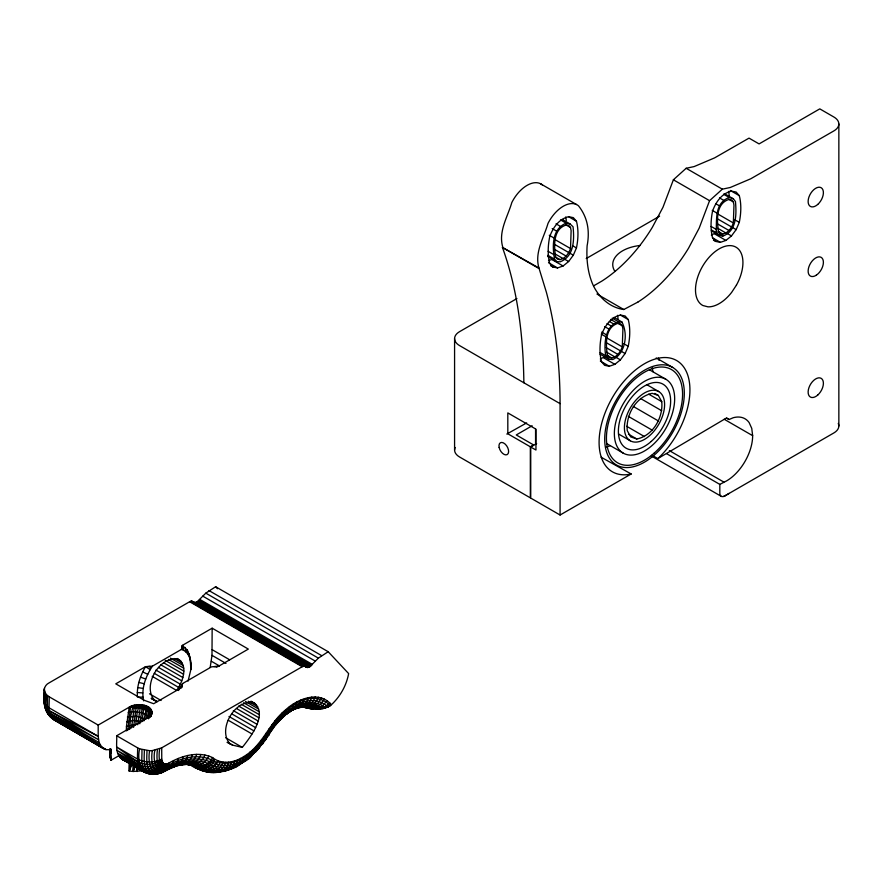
<?xml version="1.0" encoding="UTF-8"?>
<svg xmlns="http://www.w3.org/2000/svg" width="883" height="883" viewBox="0 0 883 883"><rect width="100%" height="100%" fill="white"/><g stroke="black" fill="none" stroke-linecap="round" stroke-linejoin="round"><path stroke-width="1.32" d="M133.134 765.175L133.134 771.455L143.432 770.771M119.779 755.197L110.783 760.395L110.783 749.788L106.048 749.623L103.775 748.685L54.724 720.373C48.708 716.819 44.812 710.252 44.282 703.321C44.536 696.51 41.391 686.643 49.15 682.846L189.635 601.731L191.821 601.168L194.79 602.526L196.964 601.985L205.816 593.144L215.629 586.731L328.189 651.72L348.642 673.586C346.456 685.462 340.253 696.499 331.423 704.711C319.16 690.12 297.405 698.939 285.739 709.733C269.061 723.011 262.615 745.66 243.697 756.599C243.024 768.574 226.203 770.219 216.909 772.272M536.654 443.597L530.738 447.019L530.738 498.078L560.087 515.021L631.179 473.972L601.124 457.217M726.709 418.134L729.082 419.502L733.276 417.714A36.954 21.335 -60 0 1 749.148 422.615L751.753 428.376L752.647 435.672A36.954 21.335 -60 0 1 726.521 480.937L719.822 484.392L719.822 493.211A6.821 3.94 -60 0 0 724.645 496.003M110.066 748.972L110.783 760.395L110.287 748.762L110.11 758.166L110.022 749.524M110.066 749.7L110.033 755.903L110.772 750.914M148.774 717.173L147.693 718.177L151.788 713.309L151.236 715.197L151.964 711.819L151.125 715.981C155.342 704.005 136.357 702.349 129.282 707.14L98.19 725.086L49.15 696.775L46.004 694.281L44.15 689.811M110.331 749.822L110.563 753.663L110.706 748.674M126.457 726.356L126.335 730.826L127.892 730.053L130.607 706.466L129.205 707.504L126.457 726.356L135.695 724.601L137.251 711.985L139.536 704.722L140.165 708.089L137.737 724.755M129.646 729.435L130.651 716.312L133.212 705.528L134.227 707.173L131.567 727.934M133.576 727.338L136.479 704.888M210.198 667.305L211.986 655.341L212.152 628.188L182.295 645.429L181.401 649.424L152.461 666.135L145.43 666.831C140.176 675.97 136.556 686.488 137.439 697.14M190.894 669.435C191.534 662.526 190.22 654.104 183.664 650.341L182.295 645.429L187.339 650.109L190.077 657.371L190.894 669.435L188.057 681.135M126.81 721.775L133.973 720.418L141.931 721.61L144.139 705.252L142.13 708.63L139.834 723.751M135.541 765.495L133.134 771.455L129.271 771.069L129.547 763.199M49.15 696.775C49.658 704.071 47.285 713.276 53.079 719.148L103.775 748.685L51.7 717.559C47.726 714.921 44.823 709.998 45.43 705.131M297.008 701.93L295.01 708.298L289.492 711.996L292.56 708.806L293.222 704.159M275.33 724.844L276.456 723.398L275.154 720.528M243.697 756.599C234.58 762.713 221.688 765.02 212.538 757.57C198.267 750.892 181.677 755.66 168.719 763.144C169.293 768.773 164.437 772.415 159.404 773.387C145.265 777.448 133.984 764.612 122.262 759.369C114.547 754.259 117.13 743.442 116.688 735.76L147.781 717.813M240.606 758.365L238.531 764.777L234.359 767.184M303.454 706.963C311.511 709.524 320.628 710.462 328.487 706.775L329.525 702.647L330.408 705.517C309.69 685.837 280.949 711.014 269.425 729.49C258.995 746.852 240.066 768.861 217.483 761.852C211.788 772.581 197.947 771.819 189.977 764.236L197.119 768.044L200.927 768.718L205.165 768.133L207.704 769.623L214.15 765.914L218.145 760.693L215.938 764.005L209.933 768.729L207.262 767.36L205.452 765.042C191.225 758.199 175.607 764.888 162.759 771.554C151.004 774.59 151.081 757.603 152.317 750.594L161.71 747.835L302.196 666.72L304.381 666.157L307.35 667.515L309.536 666.974L318.377 658.133L328.189 651.72M327.107 700.672L322.77 705.694L316.048 709.248L316.235 707.151L320.397 704.303L324.436 699.104M143.675 700.881C140.905 688.718 145.772 676.179 152.461 666.135M152.207 676.356L176.611 690.44C182.792 681.864 188.962 665.076 177.218 658.475M227.052 742.338L232.626 745.142L242.306 747.382C250.474 737.106 270.463 711.599 251.357 701.279M133.741 765.296L133.134 771.455L135.132 765.473M138.256 767.912L137.053 771.499L137.516 767.426M149.856 716.643L151.81 710.848L151.037 714.358L147.295 710.837L142.13 708.63L142.571 704.954L140.165 708.089L129.282 707.14M143.852 720.936L146.655 706.036M253.796 752.184L255.761 751.731L259.613 747.426L258.564 743.585M173.532 760.583C173.664 766.841 167.748 770.936 162.119 771.764L169.359 768.74M300.783 700.087L298.233 706.731L288.984 711.797M237.527 759.822C237.196 769.833 225.629 770.638 218.178 772.073M127.384 717.084L136.534 716.268L145.739 719.06L147.925 706.621L145.739 710.031L145.596 705.649L144.006 709.292M570.517 248.542L571.124 230.717L570.517 227.516L568.773 225.507L566.169 224.999C552.913 229.039 553.917 246.291 555.661 257.13L557.405 259.127L560.01 259.635C565.374 258.454 568.784 253.454 570.517 248.542L555.341 239.79M622.294 346.887L622.912 329.05L622.294 325.849L620.561 323.851L617.945 323.344C604.7 327.372 605.705 344.635 607.438 355.463L609.182 357.472L611.798 357.968C617.162 356.798 620.572 351.787 622.294 346.887L605.959 337.449M733.354 222.969L733.961 205.143L733.354 201.942L731.61 199.933L729.005 199.426C715.749 203.454 716.764 220.717 718.497 231.545L720.241 233.553L722.846 234.061C728.221 232.88 731.632 227.869 733.354 222.969L717.018 213.543M151.125 715.981L151.412 714.281M147.417 717.89L149.657 707.758M148.487 718.817L150.507 708.563L148.631 711.698L149.039 707.294L147.295 710.837M168.719 763.144L167.803 763.607C167.77 770.097 161.534 774.104 155.596 773.618M212.152 628.188L248.333 649.082L218.476 666.312L211.556 666.831L182.604 683.541L181.71 687.537L180.353 687.073L178.509 690.528M328.487 706.775L330.032 705.815L328.73 703.718L328.134 706.952C308.057 689.071 281.346 712.824 270.297 730.329C259.37 748.453 239.514 771.356 215.938 764.005M719.192 235.253L716.179 232.659C716.841 220.121 714.303 202.869 729.237 197.494L733.365 198.818L735.462 201.567C736.521 213.929 736.963 230.938 722.813 236.114L719.192 235.253L711.312 230.706M178.311 758.453C178.046 764.248 173.178 768.144 167.825 769.369M304.514 698.663L301.412 705.517L295.43 708.806M234.481 760.958C233.863 768.607 225.618 772.57 218.741 771.367M608.961 359.271L605.76 355.761C603.553 343.895 605.219 321.71 621.875 321.964C628.155 333.52 625.881 353.222 612.824 359.524L608.961 359.271L599.954 354.072M134.227 707.173L134.713 705.175L136.17 707.349L137.847 704.766L138.167 707.647M151.236 715.197L151.953 712.272M183.035 756.753C182.417 765.241 173.598 766.952 167.13 769.181M151.446 709.91L150.529 713.486L151.17 709.435L149.713 712.592M129.271 763.122L129.271 771.069L131.225 763.64M308.178 697.658C307.185 705.031 300.054 707.813 293.763 709.281M231.489 761.764C229.834 772.967 216.092 773.585 207.792 769.667M167.803 763.607L166.909 763.916C166.048 768.596 162.627 773.398 157.527 773.707M187.682 755.495C186.611 763.972 177.958 765.848 171.114 767.482M141.203 704.8L140.165 708.089L142.13 708.63M228.576 762.228C225.441 775.373 208.156 774.402 198.907 768.574M311.732 697.084C310.286 702.725 305.363 707.36 299.37 707.438M658.332 395.452L652.184 393.332C635.948 396.699 625.694 414.811 627.261 430.672L630.672 436.886L636.831 439.006C653.067 435.639 663.321 417.527 661.753 401.666L658.332 395.452L654.789 393.399M235.938 766.753C241.313 762.029 255.253 758.85 252.825 749.557M637.89 302.085A113.708 65.651 -60 0 0 675.804 266.677A113.399 65.474 -60 0 0 688.563 248.156L699.159 228.178L709.568 200.673L722.338 189.172L730.318 187.472L750.793 178.763L833.85 130.927A17.053 9.845 0 0 0 833.85 116.998L819.788 108.874L759.082 143.918L749.027 138.123L714.612 157.88L694.137 166.578L686.157 168.278L673.387 179.79L662.978 207.284L652.382 227.262A113.399 65.474 -60 0 1 639.623 245.794A113.708 65.651 -60 0 1 601.698 281.202L593.685 285.816M192.229 754.7C190.673 762.018 183.189 766.245 175.993 765.296C184.525 763.563 194.006 763.916 201.556 768.674L200.982 766.808L194.558 764.667L187.472 764.082L179.735 764.634M166.909 763.916L166.037 764.071C164.558 769.634 159.459 774.921 153.3 774.038M225.772 762.349C223.852 768.353 217.781 773.762 211.169 772.15M315.176 696.941C313.344 702.272 308.564 707.195 302.593 707.029L308.907 708.354L313.873 706.212L317.814 703.276L321.544 697.956M129.271 771.069L132.174 763.828M214.15 765.914C237.141 773.431 257.461 751.886 268.719 734.314C279.249 717.128 300.96 694.446 322.77 705.694L322.45 708.663C307.692 696.886 288.443 710.495 277.99 721.797L285.408 714.943L285.739 709.733M196.644 754.358C194.823 760.848 188.521 765.373 181.743 764.711M246.202 759.225L249.359 757.504L249.834 752.173M573.321 255.187L576.456 247.957A63.896 36.887 -60 0 0 576.456 221.247L573.321 217.626L568.63 216.721C558.961 218.841 552.824 227.858 549.712 236.677A63.918 36.898 -60 0 0 549.712 263.399L552.857 267.008L557.548 267.924L563.089 265.993L568.63 261.523L573.321 255.187L569.943 253.244M625.109 353.531L628.243 346.291A63.896 36.887 -60 0 0 628.243 319.58L625.109 315.971L620.407 315.054C610.749 317.185 604.612 326.191 601.5 335.021A63.918 36.898 -60 0 0 601.5 361.732L604.634 365.341L609.336 366.257L614.877 364.326L620.407 359.867L625.109 353.531L606.555 342.814M736.157 229.613L739.292 222.384A63.918 36.898 -60 0 0 739.292 195.662L736.157 192.053L731.466 191.147C721.797 193.267 715.66 202.284 712.559 211.103A63.896 36.887 -60 0 0 712.559 237.825L715.694 241.434L720.385 242.339L725.925 240.419L731.466 235.949L736.157 229.613L732.78 227.671M556.61 261.611L554.546 259.172C552.239 246.445 551.831 228.807 566.169 223.178L570.153 224.017L573.056 226.788C574.358 239.481 574.314 256.412 560.131 261.821L556.61 261.611L547.603 256.412M223.079 762.139C220.198 770.804 210.165 774.446 202.185 770.429M318.454 697.228C316.07 703.287 309.69 708.53 302.902 706.952L309.514 707.658L312.527 708.95L316.235 707.151L319.381 709.159L320.661 707.228L320.971 708.95M200.905 754.479C198.818 760.175 193.289 765.285 186.876 764.446C194.359 766.852 202.251 762.117 204.988 755.053M239.823 764.535L245.783 760.274L246.776 754.524M220.54 761.587C217.185 769.755 206.854 774.38 199.006 769.248L209.713 772.161M166.037 764.071L164.448 763.927C160.949 772.746 148.951 777.217 141.523 770.219L122.262 759.369L124.536 760.296M208.874 756.091C205.739 763.177 196.721 768.596 189.348 764.369L192.328 765.572M145.529 666.654L150.198 669.667L150.033 666.345L145.529 666.654L115.772 683.839L144.271 700.285L153.664 703.729L181.71 687.537L180.353 687.073L182.604 683.541M267.141 733.089L268.995 734.612L268.52 735.307L266.236 733.177M268.52 735.307L268.995 734.612M191.324 765.274C199.039 769.866 208.818 765.064 212.538 757.57L214.591 761.499L216.799 762.724M268.907 734.689L271.037 731.367L268.862 729.005M267.317 736.323L258.454 748.232L251.258 755.705L250.055 755.859M264.183 739.501L265.595 739.722L268.62 735.208M270.386 731.499L276.401 724.137M271.92 724.656L273.642 727.658L271.037 731.367M260.893 743.972L262.483 743.961L265.794 739.468L263.829 736.808M262.483 743.961L262.759 742.901L261.269 740.285M161.71 747.835L161.766 760.108L163.156 763.177C159.337 768.729 152.582 772.658 145.717 771.687C134.989 769.899 137.969 755.241 137.593 747.835L116.688 735.76M278.796 721.455L285.408 714.943M255.761 751.731L259.613 747.426M262.792 743.552L258.454 748.232M174.072 766.422C184.359 762.757 196.622 761.521 206.214 767.746L211.225 764.932L214.591 761.499C199.746 752.636 181.313 757.493 167.406 765.826C157.66 769.612 158.808 753.696 159.68 748.839M276.026 724.623L279.293 720.837L278.553 716.643M328.73 703.718L323.465 708.453M283.62 716.378L288.575 712.426L289.447 706.764M162.649 762.592C157.494 769.005 147.792 772.724 140.143 768.618L120.32 757.857L145.044 772.25L147.119 772.658M313.035 709.027L313.995 708.034L316.048 709.248M130.695 707.25L132.042 705.892L132.384 707.14M560.087 403.652L523.873 382.781C523.255 336.986 518.067 290.717 502.438 247.439L538.95 268.002L546.389 292.262A568.829 328.421 -60 0 1 560.076 403.652L560.087 515.021M162.24 761.874C156.457 767.846 146.666 770.727 139.039 766.676L118.763 755.815L140.143 768.618M651.963 455.198L657.835 458.586L658.541 457.957A64.249 37.097 -60 0 0 681.257 364.116A64.249 37.097 -60 0 0 607.758 406.555A64.249 37.097 -60 0 0 630.473 474.16L631.179 473.972M247.505 758.994L252.88 754.435M711.345 235.077L716.51 232.428M600.297 358.984L605.462 356.346M330.032 705.815L331.423 704.711M161.953 761.047C155.574 766.455 145.805 768.398 138.234 764.413L117.616 753.276L139.039 766.676M249.359 757.504L238.333 764.91M729.192 493.376L723.839 496.467L833.85 432.946A17.053 9.845 0 0 0 838.265 423.443M286.125 713.685L288.024 712.36M290.761 711.268L286.545 714.049L287.681 713.398M245.783 760.274C236.346 767.051 223.587 772.448 212.163 767.515M161.766 760.108C154.856 764.821 145.231 765.793 137.748 761.863L116.92 750.318L138.234 764.413M516.919 298.553L459.579 331.655A17.064 9.856 0 0 0 459.579 345.595L523.873 382.781M586.213 258.553L659.612 216.169M637.879 302.085L623.795 309.514C608.089 307.394 595.893 294.602 591.08 279.988A113.686 65.64 -60 0 1 587.118 245.772C589.833 231.523 588.023 217.869 578.497 205.805A27.848 16.071 -60 0 0 548.001 223.41C543.818 237.825 534.314 252.538 538.95 268.002M526.654 422.913L506.809 434.061M532.151 425.772L516.268 434.944L533.553 444.922L530.33 446.787L507.824 433.785L507.813 412.902L535.959 429.149L535.959 450.032L530.738 447.019M657.835 458.586L726.521 417.979L729.082 419.502M290.893 710.672L293.851 709.446M180.353 687.073L181.975 686.135M251.258 755.705L256.302 751.058L255.739 746.687M161.71 759.082C154.337 762.945 144.967 762.945 137.593 759.082L116.688 747.018L137.748 761.863M280.761 718.961L282.637 716.72L282.096 713.034M292.461 710.252C299.458 706.124 308.498 703.475 316.235 707.151M237.339 765.947L230.408 769.049M171.887 767.559L177.615 765.406M163.741 771.554L165.176 770.958M224.624 770.616L227.604 769.501M233.598 767.713C226.236 770.837 217.538 772.161 210.022 768.773M548.509 260.651L551.831 259.492L563.089 265.993M163.145 771.974C149.536 778.177 147.792 759.314 149.646 750.716L152.317 750.594M147.693 718.177L148.962 717.802L149.172 716.864L149.978 717.294M216.203 667.062L218.476 666.312M296.589 708.199L306.721 706.334L313.995 708.034L310.286 708.63M203.256 770.274L207.704 769.623M128.19 712.327C135.485 710.804 144.304 712.151 149.635 717.691M302.56 706.709L307.295 707.78L304.304 706.51M177.947 765.373L179.856 765.053M297.428 707.559L302.074 706.996M137.593 747.835L139.624 748.839C136.622 761.543 141.677 777.735 157.317 773.773M213.973 666.621L218.587 666.378M205.584 771.168L198.035 768.751L189.889 764.049L199.724 769.535L215.309 772.305M311.699 708.53L309.922 708.574L309.514 707.658L307.163 707.106L298.035 706.841M138.543 697.14L142.969 697.095M149.072 773.552L151.291 773.541M183.366 764.347L185.43 764.424M139.624 748.839L149.646 750.716M305.982 707.702L307.295 707.78M137.284 692.526L142.825 692.923M206.777 771.267L209.161 771.455M137.748 687.581L143.245 688.442M153.245 774.126C142.24 772.603 144.249 757.923 144.382 750.23M190.242 764.921L188.156 764.424L193.443 765.771L199.282 768.552L198.697 767.106L203.675 770.241M138.83 682.416L144.227 683.762M211.788 767.669L205.452 765.042L206.214 767.746M140.496 677.151L145.739 679.005M154.922 750.23C152.726 758.177 155 776.367 167.406 768.718C181.136 760.153 199.337 757.448 213.62 766.267M151.766 698.872L157.251 701.621L151.434 698.265M181.401 649.424L183.664 650.341L182.406 645.484M215.309 764.601C200.286 754.921 181.081 758.883 166.721 767.813C155.463 772.526 156.721 755.418 157.395 749.645M164.448 763.927L163.156 763.177M54.801 719.91L49.823 716.312L45.64 709.27M56.6 721.19L49.823 716.312M267.681 734.181L268.465 734.546M197.935 768.696L192.207 765.142M142.715 671.919L147.737 674.27M44.36 688.265C45.408 695.462 40.993 706.488 49.305 710.804L98.19 736.334L99.128 742.603L101.832 747.184M179.547 659.822C160.32 653.288 140.783 686.996 155.242 700.881M254.922 703.343C235.695 696.808 216.158 730.517 230.629 744.402M98.19 725.086L98.19 736.334L47.406 706.853L44.989 704.104L44.36 699.524C44.139 704.568 44.636 710.76 49.79 713.343L98.421 739.645L49.305 710.804M125.728 760.947L134.039 765.506M136.423 766.808L138.797 768.1M310.397 707.625L312.781 708.994L310.65 707.647M205.739 770.086L200.982 766.808L203.885 768.409L203.245 766.113L205.165 768.133M201.655 770.053L196.456 766.996L197.119 768.044M199.724 769.535L194.315 766.477M46.004 694.281C47.064 700.936 43.256 711.356 50.596 715.605L99.128 742.603L49.79 713.343M122.262 759.369L145.044 772.25M51.7 717.559L100.265 745.131L50.596 715.605M53.079 719.148L106.048 749.623L96.567 744.016M730.296 190.463L739.292 195.662M686.157 168.278L722.338 189.172M724.358 193.62L733.365 198.818M723.619 194.249L729.237 197.494M728.685 199.249L733.354 201.942M719.513 197.913L724.016 200.507M715.859 203.774L719.237 205.717M673.387 179.79L709.568 200.673M734.788 219.779L739.292 222.384M712.239 210.386L716.742 212.98M717.603 218.907L731.61 226.986M717.327 223.774L729.005 230.507M726.963 233.344L731.466 235.949M717.758 228.278L725.925 232.991M711.113 226.445L716.742 229.701M718.177 231.368L722.846 234.061M717.901 232.207L720.241 233.553M719.435 234.161L722.813 236.114M711.676 230.066L716.179 232.659M714.667 233.918L725.925 240.419M712.504 237.792L720.385 242.339M713.442 240.132L715.694 241.434M540.319 183.631L576.5 204.525M568.575 216.688L576.456 221.247M562.272 219.47L570.153 224.017M560.539 219.933L566.169 223.178M565.848 224.823L570.517 227.516M556.036 223.829L560.539 226.434M552.195 228.576L556.687 231.169M573.078 246.004L576.456 247.957M549.281 235.264L553.784 237.869M554.767 244.481L568.773 252.571M554.491 249.348L566.169 256.081M564.127 258.929L568.63 261.523M554.921 253.851L563.089 258.564M548.155 251.324L553.784 254.58M555.341 256.942L560.01 259.635M547.791 255.264L554.546 259.172M548.542 262.726L557.548 267.924M550.606 265.706L552.857 267.008M596.952 294.017L623.795 309.514M620.363 315.032L628.243 319.58M502.438 247.439L538.619 268.322M613.994 317.416L621.875 321.964M612.217 318.145L618.972 322.052M616.466 322.483L622.294 325.849M610.65 319.414L616.279 322.67M609.358 321.456L613.862 324.061M607.051 323.597L611.555 326.202M604.557 326.544L609.06 329.149M656.212 357.935L672.647 367.427A56.28 32.494 -60 0 1 654.811 454.613A56.28 32.494 -60 0 1 606.058 426.467A56.28 32.494 -60 0 1 672.647 367.427M623.74 343.697L628.243 346.291M601.72 332.096L606.224 334.701M601.268 334.127L605.76 336.732M649.391 369.756L665.826 379.237A42.638 24.614 -60 0 1 652.305 445.297A42.638 24.614 -60 0 1 615.385 423.972A42.638 24.614 -60 0 1 665.826 379.237M606.279 347.681L617.945 354.425M724.215 419.259L752.647 435.672M615.904 357.262L620.407 359.867M606.698 352.185L614.877 356.909M607.129 355.275L611.798 357.968M600.142 352.516L605.76 355.761M603.619 357.836L614.877 364.326M646.985 384.778L658.718 391.555A28.422 16.413 -60 0 1 649.711 435.584A28.422 16.413 -60 0 1 625.087 421.368A28.422 16.413 -60 0 1 658.718 391.555M600.33 361.059L609.336 366.257M648.74 394.16L661.753 401.666M640.473 398.465L661.753 410.761M633.277 406.445L658.332 420.915M628.31 416.357L652.184 430.142M669.336 450.606L723.839 482.074M626.599 426.257L644.502 436.599M666.499 453.608L719.822 484.392M628.475 434.182L636.831 439.006M618.553 434.006L630.296 440.783M651.323 455.981L721.234 496.334M606.753 443.608L623.188 453.1M208.973 590.572L321.533 655.561M205.816 593.144L318.377 658.133M202.77 596.135L315.33 661.124M199.889 599.469L312.461 664.457M199.216 600.263L311.776 665.252M198.487 600.948L311.048 665.937M197.737 601.533L310.297 666.522M196.964 601.985L309.536 666.974M196.214 602.305L308.774 667.294M195.485 602.493L308.046 667.482M192.715 601.478L307.35 667.515M191.821 601.168L306.71 667.405M191.313 601.168L303.873 666.157M190.772 601.257L303.333 666.246M190.209 601.444L302.77 666.433M189.635 601.731L302.196 666.72M212.152 649.678L229.657 659.778M211.986 655.341L225.982 663.431M211.324 661.235L219.503 665.959M176.468 658.608L181.114 661.29M250.54 701.378L256.489 704.811M174.216 658.508L182.351 663.21M248.2 701.223L257.726 706.72M170.43 658.133L183.222 665.517M245.507 701.477L258.598 709.038M168.598 659.446L183.708 668.166M243.609 702.747L259.083 711.687M165.209 660.363L183.807 671.091M241.324 704.303L259.183 714.612M163.752 662.835L183.498 674.237M238.642 706.069L258.885 717.758M160.728 664.767L182.814 677.515M236.765 708.663L258.189 721.036M158.51 667.427L181.755 680.848M233.322 710.627L257.13 724.369M155.938 670.076L180.342 684.17M231.92 713.95L255.717 727.691M154.216 673.299L178.62 687.393M228.995 716.477L253.995 730.914M228.189 720.219L251.997 733.961M149.503 693.795L161.125 700.506M225.651 737.758L242.306 747.382M227.858 742.393L232.626 745.142M151.203 698.31L153.521 699.656M63.41 724.402L65.772 725.804M75.254 731.4L77.616 732.802M79.989 734.203L82.362 735.605M85.916 737.713L88.278 739.115M90.651 740.517L94.205 742.614M215.629 586.731L217.483 588.718M207.527 763.607L209.304 766.289M50.176 715.605L51.413 717.493M502.769 247.119C498.133 231.644 507.637 216.931 511.82 202.527A27.848 16.071 -60 0 1 542.317 184.911M209.437 761.852L211.225 764.932M318.41 708.431L318.862 709.226M49.945 716.312L47.572 709.601L47.406 695.594M325.22 708.011L322.77 705.694L323.123 708.541L324.922 707.46L325.419 707.956L326.942 705.716L327.251 707.382M211.114 759.822L213.002 763.331M110.485 749.181L110.783 749.788M182.041 646.831L183.664 650.341M150.32 715.815L150.706 716.687M47.825 712.382L48.653 714.468M44.68 705.396L45.331 707.239M185.121 647.438L186.125 652.107M45.585 709.06L44.989 692.846M187.339 650.109L188.123 654.535M46.225 708.828L46.6 710.981M189.006 653.453L189.635 657.548M190.551 661.775L191.037 665.087M190.077 657.371L190.618 661.102M110.452 748.641L110.563 753.663M137.02 767.393L137.053 771.499M530.33 446.787L530.33 497.846L459.579 456.997A17.053 9.845 0 0 1 455.164 447.482M838.85 123.962L838.85 425.981M535.562 429.182L535.562 443.961M454.579 338.619L454.579 450.032M146.986 750.594C146.964 757.956 144.713 772.261 155.353 773.784L159.359 771.885L162.759 768.541L165.22 764.082L163.763 763.629C160.485 769.325 154.083 773.74 147.318 772.868C139.713 767.879 142.395 757.128 141.909 749.645M658.365 358.068A64.249 37.097 -60 0 1 659.038 360.319M565.727 216.975A63.896 36.887 -60 0 1 566.301 220.507M728.563 191.401A63.918 36.898 -60 0 1 729.38 197.295M617.515 315.319A63.896 36.887 -60 0 1 618.089 318.84M652.239 367.825A53.852 31.093 -60 0 1 652.912 371.688M610.186 445.694A53.852 31.093 -60 0 1 606.5 447.041M614.965 271.467A33.543 19.371 0 0 1 640.032 245.496M736.444 285.099L731.643 292.383A33.543 19.371 -60 0 1 707.923 306.831L702.912 305.529A33.543 19.371 -60 0 1 701.985 267.35A33.543 19.371 -60 0 1 735.517 246.92A33.543 19.371 -60 0 1 736.444 285.099M654.358 452.946A53.852 31.093 -60 0 0 671.433 369.536A53.852 31.093 -60 0 0 607.725 426.025A53.852 31.093 -60 0 0 654.358 452.946M651.268 441.412A36.954 21.335 -60 0 0 662.978 384.16A36.954 21.335 -60 0 0 619.27 422.935A36.954 21.335 -60 0 0 651.268 441.412M499.138 447.416A6.821 3.94 60 0 0 507.217 454.568A6.821 3.94 60 0 0 505.054 444.006A6.821 3.94 60 0 0 499.138 447.416M817.735 395.065A10.806 6.236 -60 0 0 821.168 378.332A10.806 6.236 -60 0 0 808.386 389.668A10.806 6.236 -60 0 0 817.735 395.065M816.223 275.242A10.806 6.236 -60 0 0 822.139 258.167A10.806 6.236 -60 0 0 808.938 266.699A10.806 6.236 -60 0 0 816.223 275.242M817.735 204.448A10.806 6.236 -60 0 0 821.168 187.715A10.806 6.236 -60 0 0 808.386 199.05A10.806 6.236 -60 0 0 817.735 204.448"/></g></svg>
